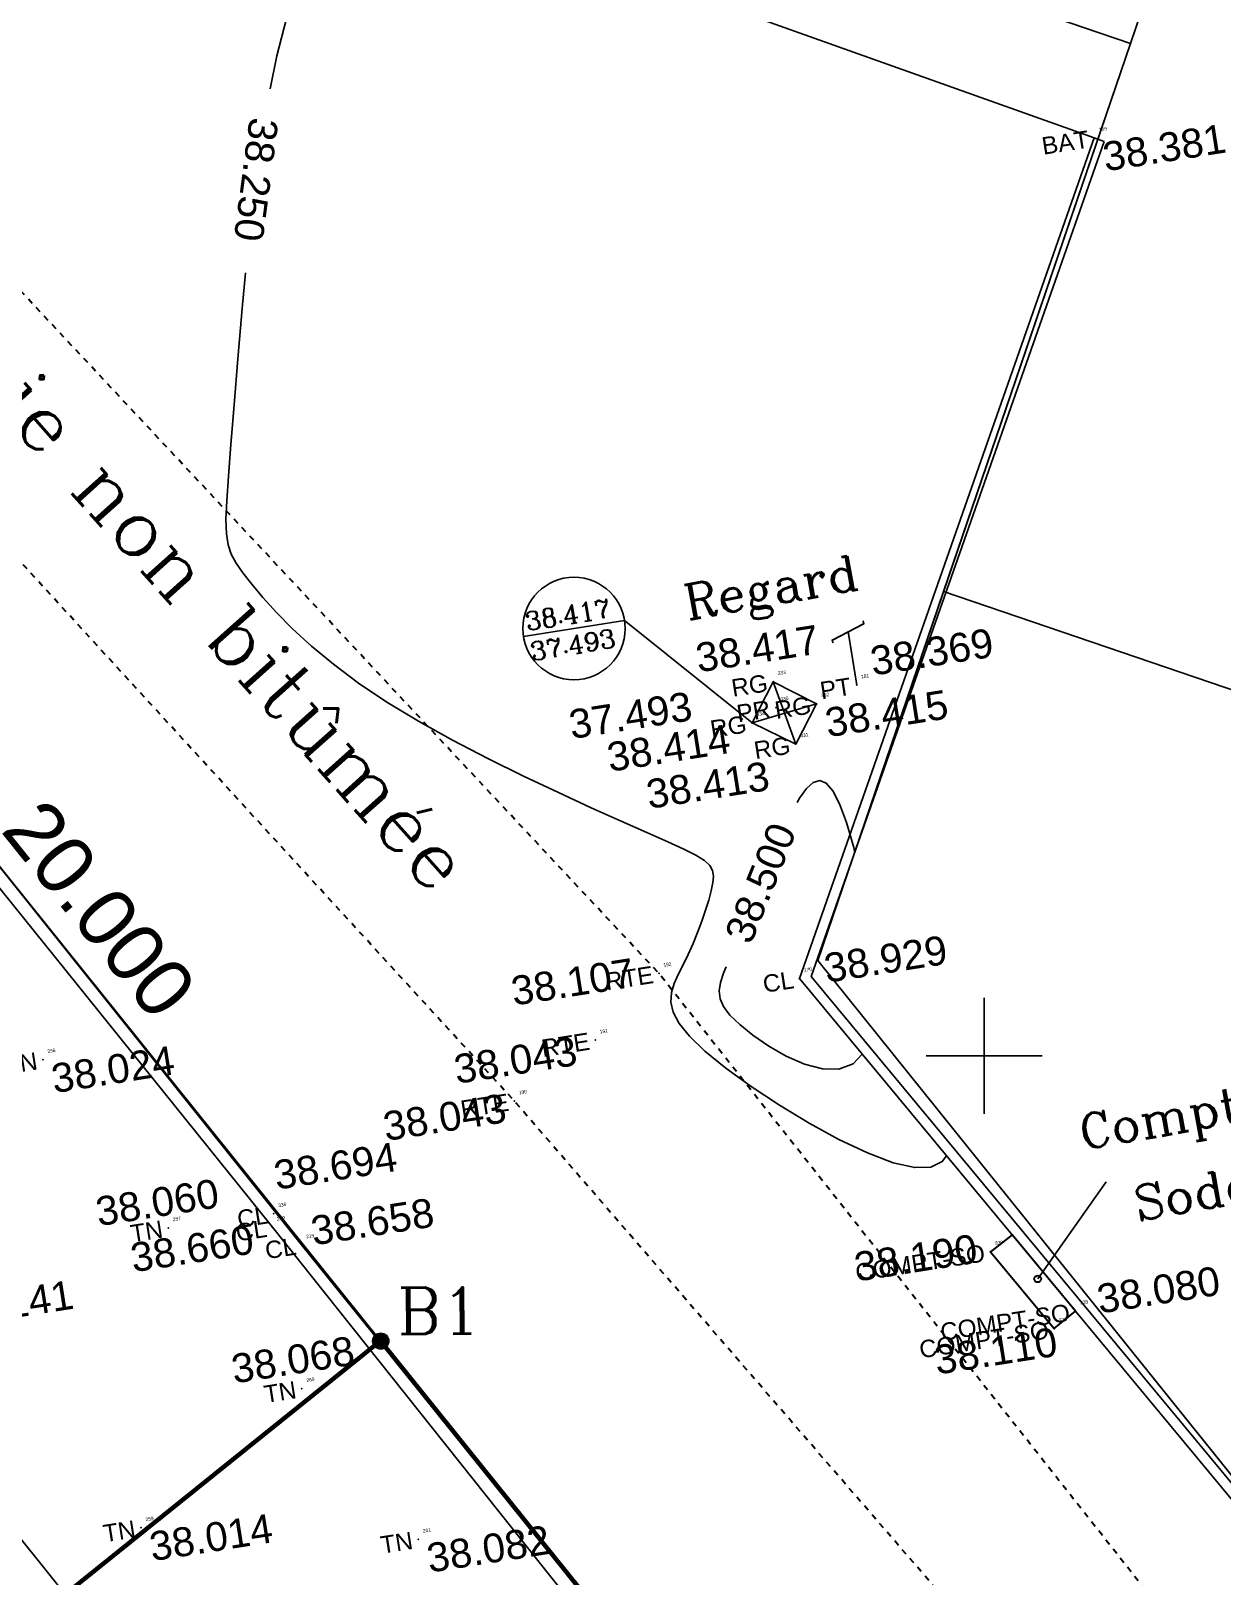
# Model space of a CAD drawing. Header units: metres. Extents: x 394092 to 394268, y 588562 to 588788.
# Drawn here: x 394208.54 to 394229.11, y 588641.02 to 588667.7 of the extents above; entities that cross this region are included whole.
import ezdxf
from ezdxf.enums import TextEntityAlignment as Align

# ---------------------------------------------------------------- set-up
doc = ezdxf.new("R2010")
doc.units = ezdxf.units.M
doc.linetypes.add('ACAD_ISO03W100', pattern=[30, 12, -18])
for name, color, linetype in [('BATIMENT', 6, 'Continuous'), ('CADRE', 7, 'Continuous'), ('Carroyage(1)_Croix', 7, 'Continuous'), ('CLOTURE', 7, 'Continuous'), ('CN_01_00', 7, 'Continuous'), ('COMPTEUR', 7, 'Continuous'), ('Cotation Courbes de niveau', 7, 'Continuous'), ('Cotation Linéaire', 1, 'Continuous'), ('IL', 70, 'Continuous'), ('L', 10, 'Continuous'), ('LOTS', 7, 'Continuous'), ('POTEAU TELEPHONIQUE', 20, 'Continuous'), ('REGARD', 1, 'Continuous'), ('ROUTE', 251, 'Continuous'), ('TopoAlt', 150, 'Continuous'), ('TopoCod', 1, 'Continuous'), ('TOPOJIS', 7, 'Continuous'), ('TopoMat', 3, 'Continuous')]:
    doc.layers.add(name, color=color, linetype=linetype)
doc.layers.add('TELEPHONE', color=7, linetype='Continuous', lineweight=20)
doc.styles.add('ROMANC', font='romanc.shx', dxfattribs={"height": 10})
doc.styles.get("Standard").update_dxf_attribs({"font": 'arial.ttf'})
doc.dimstyles.new('ISO-25', dxfattribs={"dimtxt": 2.5, "dimasz": 2.5, "dimexe": 1.25, "dimexo": 0.625, "dimtad": 1, "dimdec": 3, "dimzin": 1, "dimtxsty": 'Standard', "dimcen": 2.5, "dimadec": 0, "dimazin": 0, "dimtfac": 1, "dimtdec": 3, "dimtmove": 0, "dimatfit": 3, "dimfxl": 1, "dimarcsym": 0})

# ---------------------------------------------------------------- blocks, each defined once
blk = doc.blocks.new('TCPOINT')
at = {"color": 0}
blk.add_point((0, 0), dxfattribs=at)
at = {"layer": 'TopoAlt'}
blk.add_attdef('ALT', text='', height=0.5, dxfattribs=at).set_placement((0.1, -0.1), align=Align.TOP_LEFT)
at = {"layer": 'TopoCod'}
blk.add_attdef('COD', text='', height=0.3, dxfattribs=at).set_placement((-0.1, 0), align=Align.MIDDLE_RIGHT)
at = {"layer": 'TopoMat'}
blk.add_attdef('MAT', (0.1, 0.1), '', height=0.3, dxfattribs=at)
blk = doc.blocks.new('p001')
at = {"layer": 'TELEPHONE', "color": 0}
for p, q in [((-0.01, 2.84), (-0.01, 0.188)), ((0, 2.823), (0, 0.188)), ((0.01, 2.847), (0.01, 0.188))]:
    blk.add_line(p, q, dxfattribs=at)
for points in [[(-0.832, 2.422), (-0.832, 2.567), (0.812, 3.114), (0.812, 3.244)], [(-0.812, 2.422), (-0.812, 2.552), (0.832, 3.099), (0.832, 3.244)], [(0.01, 2.836), (0.822, 3.107), (0.822, 3.244)], [(-0.822, 2.422), (-0.822, 2.56), (-0.01, 2.83)]]:
    blk.add_lwpolyline(points, dxfattribs=at)
at = {"layer": 'TELEPHONE', "flags": 128}
for points in [[(0.812, 3.244), (0.832, 3.244)], [(-0.812, 2.422), (-0.832, 2.422)], [(-0.01, 0.188), (0.01, 0.188)]]:
    blk.add_lwpolyline(points, dxfattribs=at)
blk = doc.blocks.new('*D14')
at = {"layer": 'Defpoints', "color": 0, "transparency": 16777216}
for p in [(394120.614, 588761.996), (394247.991, 588603.509), (394247.991, 588603.509)]:
    blk.add_point(p, dxfattribs=at)
at = {"color": 0, "lineweight": 13, "transparency": 16777216, "insert": (394185.492, 588683.709), "char_height": 1.5, "attachment_point": 5, "rotation": 308.7891}
blk.add_mtext('203,330', dxfattribs=at)

msp = doc.modelspace()

# ---------------------------------------------------------------- hatches: boundary and pattern name
h = msp.add_hatch(color=0)
h.dxf.hatch_style = 1
edge = h.paths.add_edge_path()
edge.add_arc((394214.5801, 588645.0754), 0.1416, 0, 360)
at = {"layer": 'BATIMENT', "lineweight": 13}
h = msp.add_hatch(dxfattribs=at)
h.set_pattern_fill('ANSI31', color=256, angle=8.91865)
h.set_pattern_definition([(53.91864724, (95911.749, -54374.0705), (-2.565976575, 1.869863422), [])])
h.paths.add_polyline_path([(394199.1027, 588653.2039), (394184.0994, 588641.1411), (394195.9924, 588626.1627), (394208.4362, 588610.8923), (394216.9051, 588617.404), (394210.8939, 588624.9088), (394211.3172, 588630.5132), (394214.9368, 588633.462)])
h.paths.add_polyline_path([(394192.1631, 588649.2622), (394194.5261, 588649.633), (394194.4073, 588650.3901), (394192.0443, 588650.0193)], flags=25)
h.paths.add_polyline_path([(394195.6969, 588649.7849), (394198.0598, 588650.1558), (394197.941, 588650.9129), (394195.578, 588650.5421)], flags=24)
h.paths.add_polyline_path([(394195.0566, 588650.8333), (394197.4196, 588651.2041), (394197.3008, 588651.9612), (394194.9378, 588651.5904)], flags=25)
h.paths.add_polyline_path([(394194.2637, 588652.8001), (394196.6267, 588653.1709), (394196.5078, 588653.928), (394194.1449, 588653.5572)], flags=9)
h.paths.add_polyline_path([(394199.2598, 588652.7224), (394201.6228, 588653.0932), (394201.504, 588653.8503), (394199.141, 588653.4795)], flags=9)
h.paths.add_polyline_path([(394215.0236, 588632.73), (394217.3866, 588633.1008), (394217.2677, 588633.8579), (394214.9048, 588633.4871)], flags=9)
h.paths.add_polyline_path([(394211.404, 588629.7812), (394213.7669, 588630.152), (394213.6481, 588630.9091), (394211.2852, 588630.5383)], flags=25)
h.paths.add_polyline_path([(394211.1741, 588625.3439), (394213.5371, 588625.7147), (394213.4183, 588626.4718), (394211.0553, 588626.101)], flags=25)
h.paths.add_polyline_path([(394210.9807, 588624.1768), (394213.3437, 588624.5476), (394213.2249, 588625.3047), (394210.8619, 588624.9339)], flags=24)
h.paths.add_polyline_path([(394212.6209, 588619.7326), (394214.9838, 588620.1035), (394214.865, 588620.8606), (394212.5021, 588620.4897)], flags=24)
h.paths.add_polyline_path([(394216.5418, 588617.6874), (394218.9048, 588618.0582), (394218.786, 588618.8153), (394216.423, 588618.4445)], flags=9)
h.paths.add_polyline_path([(394216.906, 588616.8393), (394219.2688, 588617.2101), (394219.1501, 588617.9667), (394216.7873, 588617.5959)], flags=9)
h.paths.add_polyline_path([(394203.7539, 588613.2918), (394206.1168, 588613.6626), (394205.998, 588614.4197), (394203.6351, 588614.0489)], flags=25)
h.paths.add_polyline_path([(394203.1194, 588617.1802), (394205.4823, 588617.551), (394205.3635, 588618.3081), (394203.0006, 588617.9373)], flags=25)
h.paths.add_polyline_path([(394198.4591, 588620.513), (394200.8221, 588620.8838), (394200.7033, 588621.6409), (394198.3403, 588621.2701)], flags=25)
h.paths.add_polyline_path([(394197.1363, 588621.984), (394199.4993, 588622.3548), (394199.3805, 588623.1119), (394197.0175, 588622.7411)], flags=25)
h.paths.add_polyline_path([(394194.2047, 588625.0327), (394196.5677, 588625.4035), (394196.4489, 588626.1606), (394194.0859, 588625.7898)], flags=25)
h.paths.add_polyline_path([(394196.071, 588626.0026), (394198.434, 588626.3735), (394198.3152, 588627.1306), (394195.9522, 588626.7597)], flags=25)
h.paths.add_polyline_path([(394195.4564, 588626.6253), (394197.8193, 588626.9961), (394197.7005, 588627.7532), (394195.3375, 588627.3824)], flags=25)
h.paths.add_polyline_path([(394191.3426, 588629.2122), (394193.7056, 588629.583), (394193.5868, 588630.3401), (394191.2238, 588629.9693)], flags=25)
h.paths.add_polyline_path([(394192.2284, 588630.7954), (394194.5913, 588631.1663), (394194.4725, 588631.9234), (394192.1096, 588631.5525)], flags=25)
h.paths.add_polyline_path([(394187.8454, 588633.2171), (394190.2084, 588633.5879), (394190.0895, 588634.345), (394187.7266, 588633.9742)], flags=25)
h.paths.add_polyline_path([(394185.7916, 588636.4743), (394188.1545, 588636.8451), (394188.0357, 588637.6022), (394185.6727, 588637.2314)], flags=25)
h.paths.add_polyline_path([(394184.295, 588638.181), (394186.6579, 588638.5518), (394186.5391, 588639.3089), (394184.1762, 588638.9381)], flags=25)
h.paths.add_polyline_path([(394184.1862, 588640.4091), (394186.5492, 588640.7799), (394186.4304, 588641.537), (394184.0674, 588641.1662)], flags=9)
h.paths.add_polyline_path([(394182.5013, 588640.8704), (394184.8643, 588641.2413), (394184.7455, 588641.9984), (394182.3825, 588641.6275)], flags=9)
h.paths.add_polyline_path([(394183.9424, 588642.8857), (394186.3054, 588643.2565), (394186.1866, 588644.0136), (394183.8236, 588643.6428)], flags=9)
h.paths.add_polyline_path([(394186.3997, 588644.0615), (394188.7627, 588644.4323), (394188.6439, 588645.1894), (394186.2809, 588644.8186)], flags=25)
h.paths.add_polyline_path([(394188.4357, 588643.5528), (394190.7987, 588643.9237), (394190.6798, 588644.6808), (394188.3169, 588644.31)], flags=24)
h.paths.add_polyline_path([(394197.4287, 588634.5396), (394203.9372, 588639.0675), (394203.0806, 588640.2988), (394196.5721, 588635.771)], flags=24)
h.paths.add_polyline_path([(394199.7943, 588634.2898), (394202.4719, 588636.1526), (394201.6153, 588637.384), (394198.9376, 588635.5212)], flags=24)

# ---------------------------------------------------------------- linework, layer by layer
at = {"flags": 128}
for points, elevation in [([(394217.0445, 588657.241), (394218.7894, 588657.5148)], -37.781), ([(394220.9919, 588655.7482), (394218.7894, 588657.5148)], 0.632), ([(394225.9247, 588646.149), (394227.1093, 588647.8223)], -37.781)]:
    msp.add_lwpolyline(points, dxfattribs=dict(at, elevation=elevation))
msp.add_circle((394217.9169, 588657.3779, -37.781), 0.8847)
at = {"lineweight": 30}
msp.add_circle((394225.9247, 588646.149, -37.781), 0.0594, dxfattribs=at)
at = {"color": 0, "lineweight": 13}
msp.add_circle((394214.5801, 588645.0754), 0.1416, dxfattribs=at)
at = {"layer": 'BATIMENT', "flags": 128}
for points, elevation in [([(394210.2777, 588671.7688), (394226.9018, 588665.8465)], 0.425), ([(394216.9051, 588617.404), (394210.8939, 588624.9088), (394211.3172, 588630.5132), (394214.9368, 588633.462), (394199.1027, 588653.2039), (394184.0994, 588641.1411), (394195.9924, 588626.1627), (394208.4362, 588610.8923), (394216.9051, 588617.404)], 2.744)]:
    msp.add_lwpolyline(points, dxfattribs=dict(at, elevation=elevation))
at = {"layer": 'Carroyage(1)_Croix', "ltscale": 0.001}
for p, q in [((394225, 588649), (394225, 588651)), ((394224, 588650), (394226, 588650))]:
    msp.add_line(p, q, dxfattribs=at)
at = {"layer": 'CLOTURE', "flags": 128}
for points, elevation in [([(394110.7477, 588726.5488), (394110.1005, 588730.6278), (394115.3171, 588757.8507), (394120.6577, 588762.3399), (394152.0848, 588723.2374), (394164.569, 588707.5167), (394177.1974, 588691.9665), (394202.1451, 588660.5919), (394213.2133, 588646.7343), (394223.5705, 588633.8856)], -0.05), ([(394226.9018, 588665.8465), (394221.8092, 588651.3335), (394238.7409, 588630.9318), (394239.0732, 588631.1621), (394242.4486, 588627.6621)], 0.6), ([(394227.0717, 588665.7869), (394222.0128, 588651.3701), (394238.774, 588631.1737), (394239.0965, 588631.3972), (394242.7033, 588627.6573)], 0.6), ([(394227.0717, 588665.7869), (394226.9018, 588665.8465)], 0.6), ([(394223.314, 588633.7269), (394212.7087, 588647.0407), (394203.3469, 588658.6679), (394202.0205, 588660.2768), (394200.9708, 588659.451), (394188.5703, 588649.4952), (394178.88, 588641.7624), (394180.2142, 588639.8268)], 0.205)]:
    msp.add_lwpolyline(points, dxfattribs=dict(at, elevation=elevation))
at = {"layer": 'CN_01_00', "color": 7, "flags": 128}
for points, elevation in [([(394212.9754, 588670.8078), (394213.1782, 588670.5806), (394213.3672, 588670.2658), (394213.4535, 588669.9603), (394213.4545, 588669.6453), (394213.3873, 588669.3018), (394213.2694, 588668.9109), (394213.1178, 588668.4537), (394212.95, 588667.9114), (394212.7832, 588667.2651), (394212.6701, 588666.6975)], 38.25), ([(394212.2469, 588663.5208), (394212.1869, 588662.9036), (394212.1109, 588662.0312), (394212.0467, 588661.2371), (394211.9935, 588660.5548), (394211.9508, 588660.0083), (394211.9212, 588659.5843), (394211.9078, 588659.2602), (394211.9141, 588659.0132), (394211.9432, 588658.8205), (394211.9983, 588658.6594), (394212.0828, 588658.5072), (394212.1999, 588658.3411), (394212.3527, 588658.143), (394212.5444, 588657.9128), (394212.7782, 588657.6549), (394213.057, 588657.3738), (394213.3839, 588657.0739), (394213.7622, 588656.7596), (394214.1947, 588656.4354), (394214.6847, 588656.1058), (394215.2315, 588655.7753), (394215.82, 588655.4488), (394216.4316, 588655.1314), (394217.0473, 588654.828), (394217.6484, 588654.5439), (394218.2162, 588654.2839), (394218.7319, 588654.0531), (394219.1767, 588653.8566), (394219.5365, 588653.6972), (394219.8158, 588653.5688), (394220.0238, 588653.4633), (394220.1697, 588653.3723), (394220.2626, 588653.2877), (394220.3118, 588653.2012), (394220.3264, 588653.1046), (394220.3156, 588652.9897), (394220.2874, 588652.8503), (394220.2449, 588652.6897), (394220.1903, 588652.5129), (394220.1253, 588652.3252), (394220.0522, 588652.1318), (394219.9728, 588651.9381), (394219.8891, 588651.7492), (394219.8033, 588651.5703), (394219.7189, 588651.4047), (394219.6468, 588651.2473), (394219.5997, 588651.0912), (394219.5901, 588650.9291), (394219.6307, 588650.7542), (394219.734, 588650.5592), (394219.9125, 588650.3372), (394220.179, 588650.0812), (394220.5398, 588649.7881), (394220.9764, 588649.4716), (394221.4639, 588649.1492), (394221.9777, 588648.8388), (394222.493, 588648.5579), (394222.9851, 588648.3242), (394223.4291, 588648.1555), (394223.8004, 588648.0693), (394224.0805, 588648.0781), (394224.2763, 588648.173), (394224.3502, 588648.2718)], 38.25), ([(394222.7686, 588653.5064), (394222.7481, 588653.5942), (394222.6241, 588654.0262), (394222.5037, 588654.3535), (394222.3873, 588654.5776), (394222.2735, 588654.7072), (394222.1607, 588654.7507), (394222.0474, 588654.7166), (394221.9322, 588654.6132), (394221.8137, 588654.4491), (394221.7705, 588654.3733)], 38.5), ([(394220.5435, 588651.5392), (394220.4981, 588651.4296), (394220.4451, 588651.2675), (394220.4235, 588651.1226), (394220.4397, 588650.9863), (394220.5001, 588650.8499), (394220.6111, 588650.7048), (394220.7793, 588650.5423), (394221.0069, 588650.3587), (394221.2808, 588650.1696), (394221.5837, 588649.9956), (394221.8982, 588649.8571), (394222.2071, 588649.7747), (394222.4932, 588649.769), (394222.7391, 588649.8604), (394222.8915, 588650.0295)], 38.5)]:
    msp.add_lwpolyline(points, dxfattribs=dict(at, elevation=elevation))
at = {"layer": 'CN_01_00', "color": 7, "elevation": 37.5, "flags": 128}
msp.add_lwpolyline([(394221.4068, 588656.0117), (394221.4065, 588656.0121), (394221.406, 588656.0125), (394221.4055, 588656.0128), (394221.405, 588656.0131), (394221.4044, 588656.0132), (394221.4038, 588656.0132), (394221.4033, 588656.0131), (394221.4028, 588656.0129), (394221.4023, 588656.0126), (394221.4019, 588656.0122), (394221.4016, 588656.0117), (394221.4014, 588656.0112), (394221.4013, 588656.0106), (394221.4013, 588656.0101), (394221.4014, 588656.0095), (394221.4017, 588656.0091), (394221.402, 588656.0086), (394221.4025, 588656.0082), (394221.403, 588656.0079), (394221.4036, 588656.0077), (394221.4041, 588656.0076), (394221.4047, 588656.0076), (394221.4053, 588656.0077), (394221.4058, 588656.0079), (394221.4062, 588656.0082), (394221.4066, 588656.0086), (394221.4069, 588656.0091), (394221.4071, 588656.0096), (394221.4072, 588656.0101), (394221.4072, 588656.0107), (394221.4071, 588656.0112), (394221.4068, 588656.0117)], close=True, dxfattribs=at)
at = {"layer": 'COMPTEUR', "color": 5, "lineweight": 30, "elevation": -37.781, "flags": 128}
msp.add_lwpolyline([(394225.4825, 588646.9073), (394225.1083, 588646.617), (394226.2114, 588645.2899), (394226.5752, 588645.5908)], close=True, dxfattribs=at)
at = {"layer": 'IL'}
msp.add_lwpolyline([(394120.61, 588761.997), (394247.987, 588603.51), (394236.529, 588569.878), (394110.794, 588726.321), (394115.233, 588757.675)], close=True, dxfattribs=at)
msp.add_lwpolyline([(394266.4532, 588657.7072), (394251.807, 588614.72), (394222.13, 588651.645), (394227.525, 588667.48), (394202.57, 588675.982), (394140.517, 588753.19), (394142.752, 588759.749), (394266.4532, 588717.6037)], dxfattribs=at)
at = {"layer": 'L'}
for points in [[(394218.268, 588702.327), (394237.2, 588695.877), (394233.975, 588686.412), (394227.525, 588667.48), (394208.593, 588673.93)], [(394233.975, 588686.412), (394252.906, 588679.961), (394243.231, 588651.564), (394224.3, 588658.014), (394227.525, 588667.48)], [(394202.049, 588660.668), (394214.578, 588645.078), (394191.192, 588626.287), (394178.663, 588641.876)], [(394224.3, 588658.014), (394243.231, 588651.564), (394248.863, 588649.645), (394241.383, 588627.69), (394222.13, 588651.645)], [(394214.578, 588645.078), (394227.107, 588629.489), (394203.721, 588610.698), (394191.192, 588626.287)]]:
    msp.add_lwpolyline(points, close=True, dxfattribs=at)
at = {"layer": 'LOTS', "color": 1, "lineweight": 60}
msp.add_lwpolyline([(394214.578, 588645.078), (394225.228, 588631.827), (394201.842, 588613.037), (394191.192, 588626.287)], close=True, dxfattribs=at)
at = {"layer": 'REGARD', "elevation": 0.632, "flags": 128}
for points in [[(394221.7477, 588655.3829), (394222.1066, 588656.076), (394221.3581, 588656.4595), (394220.9919, 588655.7482), (394221.7477, 588655.3829)], [(394221.7477, 588655.3829), (394221.3581, 588656.4595)], [(394220.9919, 588655.7482), (394222.1066, 588656.076)]]:
    msp.add_lwpolyline(points, dxfattribs=at)
at = {"layer": 'ROUTE', "linetype": 'ACAD_ISO03W100', "lineweight": 30, "ltscale": 0.002, "flags": 128}
for points, elevation in [([(394251.5401, 588613.4872), (394247.1732, 588619.3318), (394239.1489, 588624.9325), (394236.0797, 588628.8156), (394234.03, 588632.221), (394228.4878, 588639.8855), (394219.3841, 588651.4226), (394200.8101, 588671.2791), (394190.2476, 588685.1331), (394180.5288, 588698.7389), (394169.2745, 588711.7312), (394143.9048, 588748.7184), (394128.9052, 588766.3983)], 0.081), ([(394249.8528, 588611.9702), (394245.2076, 588617.9048), (394237.269, 588623.2953), (394234.4408, 588627.3458), (394232.0817, 588630.3038), (394226.3169, 588638.316), (394216.8875, 588649.2189), (394198.977, 588668.7696), (394186.8433, 588683.0633), (394177.5546, 588696.2568), (394166.2286, 588708.9969), (394154.3682, 588724.1099), (394146.1974, 588734.9786), (394134.3379, 588753.0657), (394125.7094, 588762.8584)], 0.097)]:
    msp.add_lwpolyline(points, dxfattribs=dict(at, elevation=elevation))

# ---------------------------------------------------------------- block references
at = {"layer": 'POTEAU TELEPHONIQUE', "color": 0, "xscale": 0.3516709976367164, "yscale": 0.3516709976367164, "zscale": 0.3516709976367164, "rotation": 9.00787909859095}
msp.add_blockref('p001', (394222.8069, 588656.3357, 0.588), dxfattribs=at)
at = {"layer": 'TOPOJIS'}
ref = msp.add_blockref('TCPOINT', (394226.9018, 588665.8465, 38.381), dxfattribs=dict(at, rotation=8.918647236070969))
ref.add_attrib('MAT', '169', (394226.9851, 588665.9608, 38.381), dxfattribs={"layer": 'TopoMat', "height": 0.06, "rotation": 8.91865})
ref.add_attrib('ALT', '38.381', dxfattribs={"layer": 'TopoAlt', "height": 0.5, "rotation": 8.91865}).set_placement((394227.0161, 588665.7632, 38.381), align=Align.TOP_LEFT)
ref.add_attrib('COD', 'BAT', dxfattribs={"layer": 'TopoCod', "height": 0.3, "rotation": 8.91865}).set_placement((394226.803, 588665.831, 38.381), align=Align.MIDDLE_RIGHT)
ref = msp.add_blockref('TCPOINT', (394221.3581, 588656.4595, 38.417), dxfattribs=dict(at, rotation=8.918647236070969))
ref.add_attrib('MAT', '333', (394221.4414, 588656.5738, 38.417), dxfattribs={"layer": 'TopoMat', "height": 0.06, "rotation": 8.91865})
ref.add_attrib('ALT', '38.417', dxfattribs={"layer": 'TopoAlt', "height": 0.5, "rotation": 8.91865}).set_placement((394219.9864, 588657.1127, 38.417), align=Align.TOP_LEFT)
ref.add_attrib('COD', 'RG', dxfattribs={"layer": 'TopoCod', "height": 0.3, "rotation": 8.91865}).set_placement((394221.2593, 588656.444, 38.417), align=Align.MIDDLE_RIGHT)
ref = msp.add_blockref('TCPOINT', (394222.7966, 588656.4008, 38.369), dxfattribs=dict(at, rotation=8.918647236070969))
ref.add_attrib('MAT', '181', (394222.8798, 588656.5151, 38.369), dxfattribs={"layer": 'TopoMat', "height": 0.06, "rotation": 8.91865})
ref.add_attrib('ALT', '38.369', dxfattribs={"layer": 'TopoAlt', "height": 0.5, "rotation": 8.91865}).set_placement((394223.0009, 588657.057, 38.369), align=Align.TOP_LEFT)
ref.add_attrib('COD', 'PT', dxfattribs={"layer": 'TopoCod', "height": 0.3, "rotation": 8.91865}).set_placement((394222.6978, 588656.3853, 38.369), align=Align.MIDDLE_RIGHT)
ref = msp.add_blockref('TCPOINT', (394221.4031, 588656.0111, 37.493), dxfattribs=dict(at, rotation=8.918647236070969))
ref.add_attrib('MAT', '335', (394221.4864, 588656.1254, 37.493), dxfattribs={"layer": 'TopoMat', "height": 0.06, "rotation": 8.91865})
ref.add_attrib('ALT', '37.493', dxfattribs={"layer": 'TopoAlt', "height": 0.5, "rotation": 8.91865}).set_placement((394217.7981, 588655.9619, 37.493), align=Align.TOP_LEFT)
ref.add_attrib('COD', 'PR', dxfattribs={"layer": 'TopoCod', "height": 0.3, "rotation": 8.91865}).set_placement((394221.3043, 588655.9956, 37.493), align=Align.MIDDLE_RIGHT)
ref = msp.add_blockref('TCPOINT', (394222.1066, 588656.076, 38.415), dxfattribs=dict(at, rotation=8.918647236070969))
ref.add_attrib('MAT', '332', (394222.1899, 588656.1902, 38.415), dxfattribs={"layer": 'TopoMat', "height": 0.06, "rotation": 8.91865})
ref.add_attrib('ALT', '38.415', dxfattribs={"layer": 'TopoAlt', "height": 0.5, "rotation": 8.91865}).set_placement((394222.2209, 588655.9927, 38.415), align=Align.TOP_LEFT)
ref.add_attrib('COD', 'RG', dxfattribs={"layer": 'TopoCod', "height": 0.3, "rotation": 8.91865}).set_placement((394222.0078, 588656.0605, 38.415), align=Align.MIDDLE_RIGHT)
ref = msp.add_blockref('TCPOINT', (394220.9919, 588655.7482, 38.414), dxfattribs=dict(at, rotation=8.918647236070969))
ref.add_attrib('MAT', '334', (394221.0752, 588655.8625, 38.414), dxfattribs={"layer": 'TopoMat', "height": 0.06, "rotation": 8.91865})
ref.add_attrib('ALT', '38.414', dxfattribs={"layer": 'TopoAlt', "height": 0.5, "rotation": 8.91865}).set_placement((394218.4546, 588655.3968, 38.414), align=Align.TOP_LEFT)
ref.add_attrib('COD', 'RG', dxfattribs={"layer": 'TopoCod', "height": 0.3, "rotation": 8.91865}).set_placement((394220.8931, 588655.7327, 38.414), align=Align.MIDDLE_RIGHT)
ref = msp.add_blockref('TCPOINT', (394221.7477, 588655.3829, 38.413), dxfattribs=dict(at, rotation=8.918647236070969))
ref.add_attrib('MAT', '331', (394221.831, 588655.4972, 38.413), dxfattribs={"layer": 'TopoMat', "height": 0.06, "rotation": 8.91865})
ref.add_attrib('ALT', '38.413', dxfattribs={"layer": 'TopoAlt', "height": 0.5, "rotation": 8.91865}).set_placement((394219.1332, 588654.7565, 38.413), align=Align.TOP_LEFT)
ref.add_attrib('COD', 'RG', dxfattribs={"layer": 'TopoCod', "height": 0.3, "rotation": 8.91865}).set_placement((394221.6489, 588655.3674, 38.413), align=Align.MIDDLE_RIGHT)
ref = msp.add_blockref('TCPOINT', (394221.8092, 588651.3335, 38.929), dxfattribs=dict(at, rotation=8.918647236070969))
ref.add_attrib('MAT', '170', (394221.8925, 588651.4478, 38.929), dxfattribs={"layer": 'TopoMat', "height": 0.06, "rotation": 8.91865})
ref.add_attrib('ALT', '38.929', dxfattribs={"layer": 'TopoAlt', "height": 0.5, "rotation": 8.91865}).set_placement((394222.204, 588651.7556, 38.929), align=Align.TOP_LEFT)
ref.add_attrib('COD', 'CL', dxfattribs={"layer": 'TopoCod', "height": 0.3, "rotation": 8.91865}).set_placement((394221.7104, 588651.318, 38.929), align=Align.MIDDLE_RIGHT)
ref = msp.add_blockref('TCPOINT', (394219.3841, 588651.4226, 38.107), dxfattribs=dict(at, rotation=8.918647236070969))
ref.add_attrib('MAT', '192', (394219.4674, 588651.5369, 38.107), dxfattribs={"layer": 'TopoMat', "height": 0.06, "rotation": 8.91865})
ref.add_attrib('ALT', '38.107', dxfattribs={"layer": 'TopoAlt', "height": 0.5, "rotation": 8.91865}).set_placement((394216.7988, 588651.3594, -37.781), align=Align.TOP_LEFT)
ref.add_attrib('COD', 'RTE', dxfattribs={"layer": 'TopoCod', "height": 0.3, "rotation": 8.91865}).set_placement((394219.2853, 588651.4071, 38.107), align=Align.MIDDLE_RIGHT)
ref = msp.add_blockref('TCPOINT', (394218.2832, 588650.272, 38.043), dxfattribs=dict(at, rotation=8.918647236070969))
ref.add_attrib('MAT', '191', (394218.3664, 588650.3863, 38.043), dxfattribs={"layer": 'TopoMat', "height": 0.06, "rotation": 8.91865})
ref.add_attrib('ALT', '38.043', dxfattribs={"layer": 'TopoAlt', "height": 0.5, "rotation": 8.91865}).set_placement((394215.812, 588650.0083, 38.043), align=Align.TOP_LEFT)
ref.add_attrib('COD', 'RTE', dxfattribs={"layer": 'TopoCod', "height": 0.3, "rotation": 8.91865}).set_placement((394218.1844, 588650.2565, 38.043), align=Align.MIDDLE_RIGHT)
ref = msp.add_blockref('TCPOINT', (394208.7457, 588649.9313, 38.024), dxfattribs=dict(at, rotation=8.918647236070969))
ref.add_attrib('MAT', '256', (394208.829, 588650.0456, 38.024), dxfattribs={"layer": 'TopoMat', "height": 0.06, "rotation": 8.91865})
ref.add_attrib('ALT', '38.024', dxfattribs={"layer": 'TopoAlt', "height": 0.5, "rotation": 8.91865}).set_placement((394208.86, 588649.848, 38.024), align=Align.TOP_LEFT)
ref.add_attrib('COD', 'TN', dxfattribs={"layer": 'TopoCod', "height": 0.3, "rotation": 8.91865}).set_placement((394208.6469, 588649.9158, 38.024), align=Align.MIDDLE_RIGHT)
ref = msp.add_blockref('TCPOINT', (394216.8875, 588649.2189, 38.043), dxfattribs=dict(at, rotation=8.918647236070969))
ref.add_attrib('MAT', '190', (394216.9708, 588649.3332, 38.043), dxfattribs={"layer": 'TopoMat', "height": 0.06, "rotation": 8.91865})
ref.add_attrib('ALT', '38.043', dxfattribs={"layer": 'TopoAlt', "height": 0.5, "rotation": 8.91865}).set_placement((394214.5888, 588649.0219, 38.043), align=Align.TOP_LEFT)
ref.add_attrib('COD', 'RTE', dxfattribs={"layer": 'TopoCod', "height": 0.3, "rotation": 8.91865}).set_placement((394216.7888, 588649.2034, 38.043), align=Align.MIDDLE_RIGHT)
ref = msp.add_blockref('TCPOINT', (394212.7318, 588647.2741, 38.694), dxfattribs=dict(at, rotation=8.918647236070969))
ref.add_attrib('MAT', '336', (394212.8151, 588647.3884, 38.694), dxfattribs={"layer": 'TopoMat', "height": 0.06, "rotation": 8.91865})
ref.add_attrib('ALT', '38.694', dxfattribs={"layer": 'TopoAlt', "height": 0.5, "rotation": 8.91865}).set_placement((394212.7026, 588648.1807, 38.694), align=Align.TOP_LEFT)
ref.add_attrib('COD', 'CL', dxfattribs={"layer": 'TopoCod', "height": 0.3, "rotation": 8.91865}).set_placement((394212.633, 588647.2586, 38.694), align=Align.MIDDLE_RIGHT)
ref = msp.add_blockref('TCPOINT', (394210.9118, 588647.029, 38.06), dxfattribs=dict(at, rotation=8.918647236070969))
ref.add_attrib('MAT', '257', (394210.9951, 588647.1433, 38.06), dxfattribs={"layer": 'TopoMat', "height": 0.06, "rotation": 8.91865})
ref.add_attrib('ALT', '38.060', dxfattribs={"layer": 'TopoAlt', "height": 0.5, "rotation": 8.91865}).set_placement((394209.6265, 588647.5519, 38.06), align=Align.TOP_LEFT)
ref.add_attrib('COD', 'TN', dxfattribs={"layer": 'TopoCod', "height": 0.3, "rotation": 8.91865}).set_placement((394210.813, 588647.0135, 38.06), align=Align.MIDDLE_RIGHT)
ref = msp.add_blockref('TCPOINT', (394213.2133, 588646.7343, 38.658), dxfattribs=dict(at, rotation=8.918647236070969))
ref.add_attrib('MAT', '219', (394213.2966, 588646.8486, 38.658), dxfattribs={"layer": 'TopoMat', "height": 0.06, "rotation": 8.91865})
ref.add_attrib('ALT', '38.658', dxfattribs={"layer": 'TopoAlt', "height": 0.5, "rotation": 8.91865}).set_placement((394213.3419, 588647.2202, 38.658), align=Align.TOP_LEFT)
ref.add_attrib('COD', 'CL', dxfattribs={"layer": 'TopoCod', "height": 0.3, "rotation": 8.91865}).set_placement((394213.1145, 588646.7188, 38.658), align=Align.MIDDLE_RIGHT)
ref = msp.add_blockref('TCPOINT', (394212.7087, 588647.0407, 38.66), dxfattribs=dict(at, rotation=8.918647236070969))
ref.add_attrib('MAT', '249', (394212.792, 588647.155, 38.66), dxfattribs={"layer": 'TopoMat', "height": 0.06, "rotation": 8.91865})
ref.add_attrib('ALT', '38.660', dxfattribs={"layer": 'TopoAlt', "height": 0.5, "rotation": 8.91865}).set_placement((394210.2268, 588646.7555, 38.66), align=Align.TOP_LEFT)
ref.add_attrib('COD', 'CL', dxfattribs={"layer": 'TopoCod', "height": 0.3, "rotation": 8.91865}).set_placement((394212.6099, 588647.0252, 38.66), align=Align.MIDDLE_RIGHT)
ref = msp.add_blockref('TCPOINT', (394225.1083, 588646.617, 38.19), dxfattribs=dict(at, rotation=8.918647236070969))
ref.add_attrib('MAT', '330', (394225.1916, 588646.7312, 38.19), dxfattribs={"layer": 'TopoMat', "height": 0.06, "rotation": 8.91865})
ref.add_attrib('ALT', '38.190', dxfattribs={"layer": 'TopoAlt', "height": 0.5, "rotation": 8.91865}).set_placement((394222.7242, 588646.5971, 38.19), align=Align.TOP_LEFT)
ref.add_attrib('COD', 'COMPT-SO', dxfattribs={"layer": 'TopoCod', "height": 0.3, "rotation": 8.91865}).set_placement((394225.0095, 588646.6015, 38.19), align=Align.MIDDLE_RIGHT)
ref = msp.add_blockref('TCPOINT', (394226.5752, 588645.5908, 38.08), dxfattribs=dict(at, rotation=8.918647236070969))
ref.add_attrib('MAT', '328', (394226.6585, 588645.7051, 38.08), dxfattribs={"layer": 'TopoMat', "height": 0.06, "rotation": 8.91865})
ref.add_attrib('ALT', '38.080', dxfattribs={"layer": 'TopoAlt', "height": 0.5, "rotation": 8.91865}).set_placement((394226.9151, 588646.0425, 38.08), align=Align.TOP_LEFT)
ref.add_attrib('COD', 'COMPT-SO', dxfattribs={"layer": 'TopoCod', "height": 0.3, "rotation": 8.91865}).set_placement((394226.4764, 588645.5753, 38.08), align=Align.MIDDLE_RIGHT)
ref = msp.add_blockref('TCPOINT', (394208.0287, 588645.1665, 38.141), dxfattribs=dict(at, rotation=8.918647236070969))
ref.add_attrib('MAT', '258', (394208.112, 588645.2808, 38.141), dxfattribs={"layer": 'TopoMat', "height": 0.06, "rotation": 8.91865})
ref.add_attrib('ALT', '38.141', dxfattribs={"layer": 'TopoAlt', "height": 0.5, "rotation": 8.91865}).set_placement((394207.1153, 588645.8016, 38.141), align=Align.TOP_LEFT)
ref.add_attrib('COD', 'TN', dxfattribs={"layer": 'TopoCod', "height": 0.3, "rotation": 8.91865}).set_placement((394207.9299, 588645.151, 38.141), align=Align.MIDDLE_RIGHT)
ref = msp.add_blockref('TCPOINT', (394226.2114, 588645.2899, 38.11), dxfattribs=dict(at, rotation=8.918647236070969))
ref.add_attrib('MAT', '329', (394226.2947, 588645.4042, 38.11), dxfattribs={"layer": 'TopoMat', "height": 0.06, "rotation": 8.91865})
ref.add_attrib('ALT', '38.110', dxfattribs={"layer": 'TopoAlt', "height": 0.5, "rotation": 8.91865}).set_placement((394224.1056, 588644.9885, 38.11), align=Align.TOP_LEFT)
ref.add_attrib('COD', 'COMPT-SO', dxfattribs={"layer": 'TopoCod', "height": 0.3, "rotation": 8.91865}).set_placement((394226.1126, 588645.2744, 38.11), align=Align.MIDDLE_RIGHT)
ref = msp.add_blockref('TCPOINT', (394213.2168, 588644.2548, 38.068), dxfattribs=dict(at, rotation=8.918647236070969))
ref.add_attrib('MAT', '260', (394213.3, 588644.3691, 38.068), dxfattribs={"layer": 'TopoMat', "height": 0.06, "rotation": 8.91865})
ref.add_attrib('ALT', '38.068', dxfattribs={"layer": 'TopoAlt', "height": 0.5, "rotation": 8.91865}).set_placement((394211.9682, 588644.8355, 38.068), align=Align.TOP_LEFT)
ref.add_attrib('COD', 'TN', dxfattribs={"layer": 'TopoCod', "height": 0.3, "rotation": 8.91865}).set_placement((394213.118, 588644.2393, 38.068), align=Align.MIDDLE_RIGHT)
ref = msp.add_blockref('TCPOINT', (394210.4398, 588641.8512, 38.014), dxfattribs=dict(at, rotation=8.918647236070969))
ref.add_attrib('MAT', '259', (394210.5231, 588641.9655, 38.014), dxfattribs={"layer": 'TopoMat', "height": 0.06, "rotation": 8.91865})
ref.add_attrib('ALT', '38.014', dxfattribs={"layer": 'TopoAlt', "height": 0.5, "rotation": 8.91865}).set_placement((394210.5541, 588641.768, 38.014), align=Align.TOP_LEFT)
ref.add_attrib('COD', 'TN', dxfattribs={"layer": 'TopoCod', "height": 0.3, "rotation": 8.91865}).set_placement((394210.341, 588641.8357, 38.014), align=Align.MIDDLE_RIGHT)
ref = msp.add_blockref('TCPOINT', (394215.2284, 588641.6532, 38.082), dxfattribs=dict(at, rotation=8.918647236070969))
ref.add_attrib('MAT', '261', (394215.3117, 588641.7675, 38.082), dxfattribs={"layer": 'TopoMat', "height": 0.06, "rotation": 8.91865})
ref.add_attrib('ALT', '38.082', dxfattribs={"layer": 'TopoAlt', "height": 0.5, "rotation": 8.91865}).set_placement((394215.3427, 588641.57, 38.082), align=Align.TOP_LEFT)
ref.add_attrib('COD', 'TN', dxfattribs={"layer": 'TopoCod', "height": 0.3, "rotation": 8.91865}).set_placement((394215.1296, 588641.6377, 38.082), align=Align.MIDDLE_RIGHT)

# ---------------------------------------------------------------- texts
at = {"layer": 'CADRE', "lineweight": 13, "style": 'ROMANC'}
for s, height, rotation, p in [('Voie non bitûmée', 1, 311.82394, (394211.4776, 588657.9643)), ('Regard', 0.6, 10.12434, (394221.3219, 588658.0889, -37.781)), ('Compteur', 0.6, 10.12434, (394228.7789, 588649.0523, -37.781)), ('Sodeci', 0.6, 10.12434, (394228.9925, 588647.6916, -37.781))]:
    msp.add_text(s, height=height, rotation=rotation, dxfattribs=at).set_placement(p, align=Align.MIDDLE_CENTER)
at = {"layer": 'CADRE', "color": 7, "lineweight": 13, "style": 'ROMANC'}
for s, p in [('38.417', (394217.1046, 588657.3372, -2.1097)), ('37.493', (394217.1937, 588656.8173, -2.1097))]:
    msp.add_text(s, height=0.32, rotation=9.41883, dxfattribs=at).set_placement(p)
at = {"layer": 'CADRE', "lineweight": 30, "style": 'ROMANC'}
msp.add_text('B1', height=0.8, rotation=0.48314, dxfattribs=at).set_placement((394215.5882, 588645.6001, -38.413), align=Align.MIDDLE_CENTER)
at = {"layer": 'Cotation Courbes de niveau', "color": 0, "ltscale": 0.001}
for s, rotation, p in [('38.250', 262.56539, (394212.4284, 588665.1265, 38.25)), ('38.500', 68.04894, (394221.1371, 588652.9863, 38.5))]:
    msp.add_text(s, height=0.5, rotation=rotation, dxfattribs=at).set_placement(p, align=Align.MIDDLE_CENTER)
at = {"layer": 'Cotation Linéaire', "color": 0}
msp.add_text('20.000', height=1, rotation=308.78929, dxfattribs=at).set_placement((394209.3385, 588652.2228), align=Align.CENTER)

# ---------------------------------------------------------------- dimensions: what is measured, and where the dimension line sits
at = {"color": 0, "lineweight": 13}
dim = msp.add_aligned_dim(p1=(394120.614, 588761.996), p2=(394247.991, 588603.509), distance=0, dimstyle='ISO-25', override={"dimtxt": 1.5, "dimasz": 20, "dimdec": 3, "dimzin": 1, "dimse1": 1, "dimse2": 1, "dimsd1": 1, "dimsd2": 1, "dimtdec": 3}, dxfattribs=at)
dim.commit()
dim.dimension.update_dxf_attribs({"geometry": '*D14', "text_midpoint": (394185.4923, 588683.7088)})

doc.saveas('drawing.dxf')
